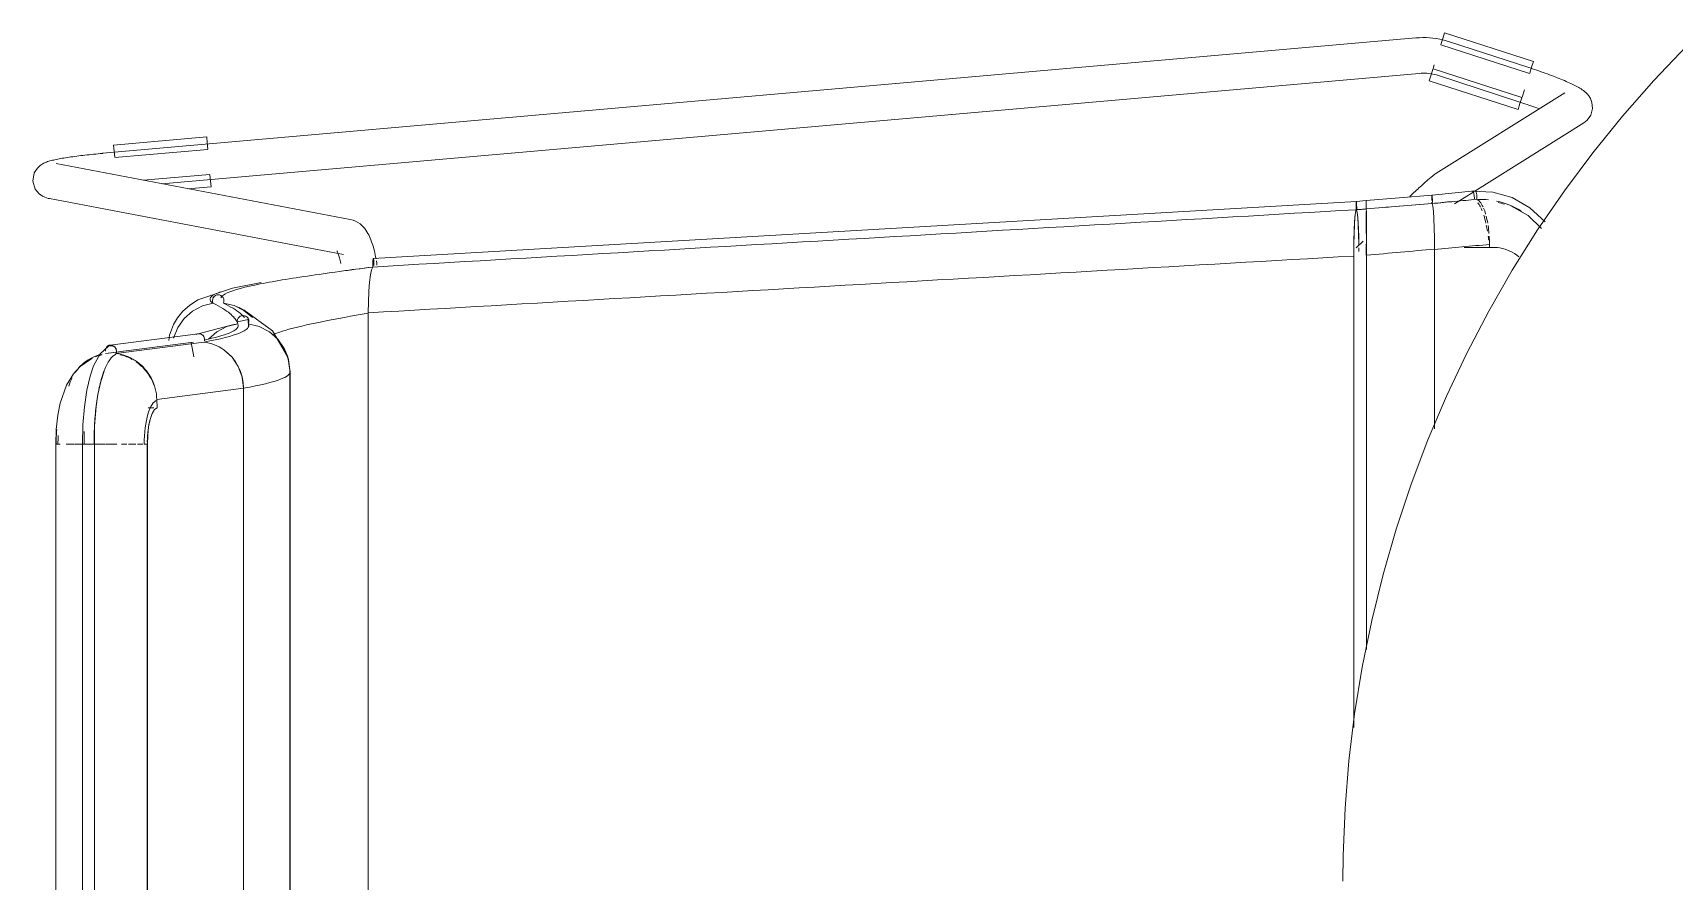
# Model space of a CAD drawing. Header units: millimetres. Extents: x 79795 to 317870, y -36033 to 97293.
# Drawn here: x 218755 to 219309, y 12306 to 12592 of the extents above; entities that cross this region are included whole.
import ezdxf

# ---------------------------------------------------------------- set-up
doc = ezdxf.new("R2010")
doc.units = ezdxf.units.MM
doc.header["$MEASUREMENT"] = 0
doc.layers.add('I-FURN', color=8, linetype='CONTINUOUS', lineweight=9)

msp = doc.modelspace()

# ---------------------------------------------------------------- linework, layer by layer
at = {"layer": 'I-FURN'}
for p, q in [((219231.1, 12589.89), (219231.73, 12591.84)), ((219231.73, 12591.84), (219261.74, 12582.15)), ((219222.05, 12590.12), (218778.73, 12551.18)), ((219222.1, 12590.13), (219222.05, 12590.13)), ((219223.24, 12590.21), (219222.1, 12590.13)), ((219224.38, 12590.23), (219223.24, 12590.21)), ((219225.52, 12590.22), (219224.38, 12590.23)), ((219226.67, 12590.16), (219225.52, 12590.22)), ((219227.8, 12590.05), (219226.67, 12590.16)), ((219228.93, 12589.9), (219227.8, 12590.05)), ((219230.06, 12589.7), (219228.93, 12589.9)), ((219231.17, 12589.46), (219230.06, 12589.7)), ((219230.43, 12587.8), (219260.44, 12578.11)), ((219230.47, 12587.91), (219231.1, 12589.89)), ((219232.28, 12589.17), (219231.17, 12589.46)), ((219233.37, 12588.84), (219232.28, 12589.17)), ((219260.18, 12580.13), (219233.37, 12588.84)), ((219313.42, 12587.34), (219302.38, 12575.76)), ((219227.86, 12579.82), (219228.23, 12580.99)), ((219260.64, 12579.98), (219260.18, 12580.13)), ((219261.11, 12580.2), (219260.47, 12578.23)), ((219261.74, 12582.15), (219261.11, 12580.2)), ((218798.6, 12540.88), (219223.1, 12578.17)), ((219223.1, 12578.17), (219223.76, 12578.22)), ((219223.76, 12578.22), (219224.42, 12578.23)), ((219224.42, 12578.23), (219225.09, 12578.23)), ((219225.09, 12578.23), (219225.75, 12578.19)), ((219225.75, 12578.19), (219226.41, 12578.13)), ((219226.41, 12578.13), (219227.06, 12578.04)), ((219226.52, 12575.68), (219227.15, 12577.64)), ((219226.52, 12575.68), (219256.52, 12565.99)), ((219227.06, 12578.04), (219227.71, 12577.93)), ((219227.15, 12577.64), (219227.79, 12579.61)), ((219227.71, 12577.93), (219228.36, 12577.79)), ((219257.83, 12570.04), (219227.82, 12579.73)), ((219228.36, 12577.79), (219229, 12577.62)), ((219229, 12577.62), (219229.64, 12577.43)), ((219229.64, 12577.43), (219229.67, 12577.42)), ((219229.67, 12577.42), (219256.48, 12568.71)), ((219261.38, 12579.73), (219260.64, 12579.98)), ((219262.12, 12579.49), (219261.38, 12579.73)), ((219262.85, 12579.24), (219262.12, 12579.49)), ((219263.58, 12578.99), (219262.85, 12579.24)), ((219264.3, 12578.73), (219263.58, 12578.99)), ((219265.02, 12578.48), (219264.3, 12578.73)), ((219265.72, 12578.23), (219265.02, 12578.48)), ((219266.42, 12577.97), (219265.72, 12578.23)), ((219267.11, 12577.72), (219266.42, 12577.97)), ((219267.79, 12577.46), (219267.11, 12577.72)), ((219268.45, 12577.21), (219267.79, 12577.46)), ((219269.11, 12576.95), (219268.45, 12577.21)), ((219269.75, 12576.7), (219269.11, 12576.95)), ((219270.37, 12576.45), (219269.75, 12576.7)), ((219270.98, 12576.2), (219270.37, 12576.45)), ((219271.58, 12575.96), (219270.98, 12576.2)), ((219272.16, 12575.71), (219271.58, 12575.96)), ((219272.72, 12575.47), (219272.16, 12575.71)), ((219273.26, 12575.23), (219272.72, 12575.47)), ((219273.79, 12574.99), (219273.26, 12575.23)), ((219274.3, 12574.76), (219273.79, 12574.99)), ((219274.79, 12574.52), (219274.3, 12574.76)), ((219275.27, 12574.29), (219274.79, 12574.52)), ((219302.38, 12575.76), (219291.81, 12563.75)), ((219272.34, 12571.64), (219228.75, 12544.33)), ((219257.79, 12569.92), (219257.15, 12567.95)), ((219257.86, 12570.13), (219258.66, 12572.61)), ((219275.72, 12574.06), (219275.27, 12574.29)), ((219276.16, 12573.83), (219275.72, 12574.06)), ((219276.59, 12573.6), (219276.16, 12573.83)), ((219277, 12573.37), (219276.59, 12573.6)), ((219277.4, 12573.14), (219277, 12573.37)), ((219277.79, 12572.9), (219277.4, 12573.14)), ((219278.18, 12572.64), (219277.79, 12572.9)), ((219278.57, 12572.36), (219278.18, 12572.64)), ((219278.97, 12572.05), (219278.57, 12572.36)), ((219279.4, 12571.68), (219278.97, 12572.05)), ((219279.86, 12571.22), (219279.4, 12571.68)), ((219280.38, 12570.59), (219279.86, 12571.22)), ((219280.95, 12569.68), (219280.38, 12570.59)), ((219281.47, 12568.29), (219280.95, 12569.68)), ((219256.81, 12568.61), (219256.48, 12568.71)), ((219257.15, 12567.95), (219256.52, 12565.99)), ((219257.5, 12568.38), (219256.81, 12568.61)), ((219258.19, 12568.15), (219257.5, 12568.38)), ((219258.87, 12567.92), (219258.19, 12568.15)), ((219259.55, 12567.68), (219258.87, 12567.92)), ((219260.22, 12567.45), (219259.55, 12567.68)), ((219260.89, 12567.21), (219260.22, 12567.45)), ((219261.55, 12566.98), (219260.89, 12567.21)), ((219262.19, 12566.74), (219261.55, 12566.98)), ((219262.83, 12566.51), (219262.19, 12566.74)), ((219263.45, 12566.27), (219262.83, 12566.51)), ((219279.83, 12562.36), (219281.06, 12564.09)), ((219281.06, 12564.09), (219281.64, 12566.32)), ((219281.64, 12566.32), (219281.47, 12568.29)), ((219291.81, 12563.75), (219281.73, 12551.32)), ((219241.94, 12538.43), (219278.71, 12561.47)), ((219279.83, 12562.36), (219278.71, 12561.47)), ((218782.34, 12553.99), (218813.75, 12556.75)), ((218782.52, 12551.95), (218782.34, 12553.99)), ((218782.71, 12549.76), (218814.12, 12552.52)), ((218813.75, 12556.75), (218813.93, 12554.71)), ((218813.93, 12554.71), (218814.11, 12552.64)), ((218756.58, 12546.21), (218757.49, 12547.06)), ((218757.49, 12547.06), (218758.19, 12547.54)), ((218758.19, 12547.54), (218758.75, 12547.85)), ((218758.75, 12547.85), (218759.22, 12548.06)), ((218759.22, 12548.06), (218759.65, 12548.23)), ((218759.65, 12548.23), (218760.06, 12548.37)), ((218760.06, 12548.37), (218760.45, 12548.5)), ((218760.45, 12548.5), (218760.85, 12548.61)), ((218760.85, 12548.61), (218761.25, 12548.72)), ((218761.25, 12548.72), (218761.66, 12548.82)), ((218761.66, 12548.82), (218762.09, 12548.92)), ((218762.09, 12548.92), (218762.53, 12549.02)), ((218762.53, 12549.02), (218762.99, 12549.12)), ((218862.17, 12528.88), (218762.88, 12547.7)), ((218762.99, 12549.12), (218763.47, 12549.21)), ((218763.47, 12549.21), (218763.97, 12549.31)), ((218763.97, 12549.31), (218764.48, 12549.4)), ((218764.48, 12549.4), (218765.01, 12549.5)), ((218765.01, 12549.5), (218765.57, 12549.59)), ((218765.57, 12549.59), (218766.13, 12549.68)), ((218766.13, 12549.68), (218766.72, 12549.77)), ((218766.72, 12549.77), (218767.32, 12549.87)), ((218767.32, 12549.87), (218767.94, 12549.96)), ((218767.94, 12549.96), (218768.58, 12550.05)), ((218768.58, 12550.05), (218769.23, 12550.13)), ((218769.23, 12550.13), (218769.89, 12550.22)), ((218769.89, 12550.22), (218770.56, 12550.31)), ((218770.56, 12550.31), (218771.25, 12550.4)), ((218771.25, 12550.4), (218771.95, 12550.48)), ((218771.95, 12550.48), (218772.66, 12550.56)), ((218772.66, 12550.56), (218773.38, 12550.64)), ((218773.38, 12550.64), (218774.1, 12550.72)), ((218774.1, 12550.72), (218774.84, 12550.8)), ((218774.84, 12550.8), (218775.58, 12550.88)), ((218775.58, 12550.88), (218776.32, 12550.95)), ((218776.32, 12550.95), (218777.07, 12551.02)), ((218777.07, 12551.02), (218777.82, 12551.09)), ((218777.82, 12551.09), (218778.57, 12551.16)), ((218778.57, 12551.16), (218778.73, 12551.18)), ((218782.7, 12549.88), (218782.52, 12551.95)), ((219281.73, 12551.32), (219272.16, 12538.51)), ((218755.05, 12541.79), (218755.54, 12544.55)), ((218755.89, 12539.04), (218755.05, 12541.79)), ((218755.54, 12544.55), (218756.58, 12546.21)), ((218814.86, 12544.07), (218792.26, 12542.09)), ((218814.87, 12543.95), (218815.05, 12541.88)), ((218815.05, 12541.88), (218815.23, 12539.84)), ((219224.97, 12541.21), (219224.62, 12540.89)), ((219225.3, 12541.51), (219224.97, 12541.21)), ((219225.63, 12541.8), (219225.3, 12541.51)), ((219225.93, 12542.07), (219225.63, 12541.8)), ((219226.23, 12542.33), (219225.93, 12542.07)), ((219226.51, 12542.57), (219226.23, 12542.33)), ((219226.77, 12542.8), (219226.51, 12542.57)), ((219227.03, 12543.01), (219226.77, 12542.8)), ((219227.27, 12543.22), (219227.03, 12543.01)), ((219227.5, 12543.41), (219227.27, 12543.22)), ((219227.72, 12543.59), (219227.5, 12543.41)), ((219227.94, 12543.76), (219227.72, 12543.59)), ((219228.17, 12543.93), (219227.94, 12543.76)), ((219228.43, 12544.12), (219228.17, 12543.93)), ((219228.75, 12544.33), (219228.43, 12544.12)), ((218755.89, 12539.04), (218757.21, 12537.47)), ((218757.21, 12537.47), (218758.29, 12536.72)), ((218758.29, 12536.72), (218759.09, 12536.34)), ((218759.09, 12536.34), (218759.71, 12536.13)), ((218759.71, 12536.13), (218760.23, 12535.99)), ((218760.23, 12535.99), (218760.65, 12535.91)), ((218760.65, 12535.91), (218859.94, 12517.09)), ((218807.34, 12539.15), (218815.23, 12539.84)), ((219227.49, 12537.08), (219205.29, 12535.25)), ((219220.45, 12537.05), (219219.98, 12536.61)), ((219220.91, 12537.48), (219220.45, 12537.05)), ((219221.36, 12537.91), (219220.91, 12537.48)), ((219221.81, 12538.32), (219221.36, 12537.91)), ((219222.24, 12538.72), (219221.81, 12538.32)), ((219222.67, 12539.12), (219222.24, 12538.72)), ((219223.08, 12539.5), (219222.67, 12539.12)), ((219223.48, 12539.86), (219223.08, 12539.5)), ((219223.87, 12540.22), (219223.48, 12539.86)), ((219224.25, 12540.56), (219223.87, 12540.22)), ((219224.62, 12540.89), (219224.25, 12540.56)), ((219227.39, 12535.7), (219227.38, 12535.21)), ((219227.38, 12535.21), (219227.39, 12535.7)), ((219227.4, 12536.16), (219227.39, 12535.7)), ((219227.39, 12535.7), (219227.4, 12536.15)), ((219227.42, 12536.54), (219227.4, 12536.16)), ((219227.4, 12536.15), (219227.42, 12536.53)), ((219227.44, 12536.83), (219227.42, 12536.54)), ((219227.42, 12536.53), (219227.44, 12536.83)), ((219227.46, 12537.02), (219227.44, 12536.83)), ((219227.44, 12536.83), (219227.46, 12537.01)), ((219227.49, 12537.08), (219227.46, 12537.02)), ((219227.46, 12537.01), (219227.49, 12537.08)), ((219241.98, 12538.5), (219227.49, 12537.08)), ((219227.51, 12537.01), (219227.49, 12537.08)), ((219227.49, 12537.08), (219227.51, 12537.01)), ((219227.54, 12536.82), (219227.51, 12537.01)), ((219227.56, 12536.53), (219227.54, 12536.82)), ((219227.54, 12536.82), (219227.56, 12536.52)), ((219227.57, 12536.14), (219227.56, 12536.53)), ((219227.56, 12536.52), (219227.57, 12536.14)), ((219227.59, 12535.69), (219227.57, 12536.14)), ((219227.57, 12536.14), (219227.59, 12535.69)), ((219227.59, 12535.2), (219227.59, 12535.69)), ((219227.59, 12535.69), (219227.59, 12535.2)), ((219235.12, 12534.16), (219241.57, 12538.2)), ((219241.08, 12538.38), (219247.99, 12538.1)), ((219247.99, 12538.1), (219254.51, 12536.22)), ((219254.51, 12536.22), (219260.52, 12532.83)), ((219272.16, 12538.51), (219263.1, 12525.32)), ((219201.93, 12534.98), (218870.02, 12515.69)), ((219201.62, 12531.26), (219201.42, 12529.51)), ((219201.83, 12532.14), (219201.62, 12531.26)), ((219201.83, 12534.05), (219201.82, 12533.6)), ((219201.82, 12533.6), (219201.82, 12533.11)), ((219201.82, 12533.11), (219201.82, 12532.61)), ((219201.82, 12532.61), (219201.83, 12532.14)), ((219201.85, 12534.43), (219201.83, 12534.05)), ((219201.87, 12534.73), (219201.85, 12534.43)), ((219201.9, 12534.91), (219201.87, 12534.73)), ((219201.93, 12534.98), (219201.9, 12534.91)), ((219201.93, 12534.98), (219205.29, 12535.25)), ((219201.95, 12534.91), (219201.93, 12534.98)), ((219201.98, 12534.72), (219201.95, 12534.91)), ((219202, 12534.43), (219201.98, 12534.72)), ((219202.02, 12534.04), (219202, 12534.43)), ((219202.03, 12533.59), (219202.02, 12534.04)), ((219202.04, 12533.1), (219202.03, 12533.59)), ((219202.03, 12532.14), (219202.04, 12532.61)), ((219202.24, 12531.24), (219202.03, 12532.14)), ((219202.04, 12532.61), (219202.04, 12533.1)), ((219202.43, 12529.48), (219202.24, 12531.24)), ((219205.25, 12529.76), (219205.26, 12531.51)), ((219205.26, 12531.51), (219205.25, 12529.76)), ((219205.28, 12535.18), (219205.29, 12535.25)), ((219205.29, 12535.25), (219205.28, 12535.19)), ((219205.28, 12534.32), (219205.28, 12534.7)), ((219205.28, 12534.7), (219205.28, 12534.32)), ((219205.28, 12533.86), (219205.28, 12534.32)), ((219205.28, 12534.32), (219205.28, 12533.87)), ((219205.28, 12533.87), (219205.28, 12533.38)), ((219205.28, 12533.37), (219205.28, 12533.86)), ((219205.28, 12533.38), (219205.28, 12532.88)), ((219205.28, 12532.88), (219205.28, 12533.37)), ((219205.28, 12532.41), (219205.28, 12532.88)), ((219205.28, 12532.88), (219205.28, 12532.41)), ((219205.29, 12535.25), (219205.29, 12535.18)), ((219205.29, 12535.19), (219205.29, 12535.25)), ((219205.29, 12535), (219205.29, 12534.7)), ((219205.29, 12534.71), (219205.29, 12535)), ((219205.29, 12534.33), (219205.29, 12534.71)), ((219205.29, 12534.7), (219205.29, 12534.32)), ((219205.29, 12533.87), (219205.29, 12534.33)), ((219205.29, 12534.32), (219205.29, 12533.87)), ((219205.29, 12533.87), (219205.29, 12533.38)), ((219205.29, 12533.38), (219205.29, 12533.87)), ((219205.29, 12533.38), (219205.29, 12532.88)), ((219205.29, 12532.89), (219205.29, 12533.38)), ((219205.29, 12532.42), (219205.29, 12532.89)), ((219205.29, 12532.88), (219205.29, 12532.41)), ((219205.31, 12531.53), (219205.29, 12532.42)), ((219205.29, 12532.41), (219205.31, 12531.53)), ((219205.31, 12531.53), (219205.32, 12529.78)), ((219205.32, 12529.78), (219205.31, 12531.53)), ((219227.39, 12534.72), (219227.39, 12534.24)), ((219227.39, 12534.24), (219227.39, 12534.71)), ((219227.58, 12534.23), (219227.59, 12534.7)), ((219227.59, 12534.7), (219227.58, 12534.23)), ((219227.77, 12533.34), (219227.58, 12534.23)), ((219227.58, 12534.23), (219227.77, 12533.34)), ((219227.59, 12534.7), (219227.59, 12535.2)), ((219227.59, 12535.2), (219227.59, 12534.7)), ((219227.95, 12531.6), (219227.77, 12533.34)), ((219227.77, 12533.34), (219227.95, 12531.62)), ((219227.95, 12531.61), (219228.1, 12529.17)), ((219228.1, 12529.13), (219227.95, 12531.6)), ((219254.11, 12533.51), (219259.94, 12530.15)), ((219259.94, 12530.15), (219264.45, 12525.84)), ((219260.52, 12532.83), (219265.67, 12528.09)), ((218862.17, 12528.88), (218863.16, 12528.62)), ((218863.16, 12528.62), (218864.05, 12528.26)), ((218864.05, 12528.26), (218864.84, 12527.82)), ((218864.84, 12527.82), (218865.53, 12527.34)), ((218865.53, 12527.34), (218866.13, 12526.83)), ((218866.13, 12526.83), (218866.65, 12526.31)), ((218866.65, 12526.31), (218867.1, 12525.78)), ((218867.1, 12525.78), (218867.5, 12525.25)), ((218867.5, 12525.25), (218867.86, 12524.71)), ((218867.86, 12524.71), (218868.18, 12524.17)), ((219201.26, 12527), (219201.14, 12523.87)), ((219201.42, 12529.51), (219201.26, 12527)), ((219202.59, 12526.99), (219202.43, 12529.48)), ((219202.71, 12523.87), (219202.59, 12526.99)), ((219205.23, 12524.14), (219205.24, 12527.26)), ((219205.24, 12527.26), (219205.23, 12524.14)), ((219205.24, 12527.26), (219205.25, 12529.76)), ((219205.25, 12529.76), (219205.24, 12527.26)), ((219205.32, 12529.78), (219205.33, 12527.28)), ((219205.33, 12527.28), (219205.32, 12529.78)), ((219205.34, 12524.15), (219205.33, 12527.28)), ((219205.33, 12527.27), (219205.34, 12524.15)), ((219228.22, 12526.03), (219228.1, 12529.13)), ((219228.1, 12529.13), (219228.21, 12526.09)), ((219228.29, 12522.59), (219228.22, 12526.03)), ((219228.22, 12526.03), (219228.29, 12522.59)), ((219263.1, 12525.32), (219254.58, 12511.77)), ((218868.18, 12524.17), (218868.47, 12523.64)), ((218868.47, 12523.64), (218868.75, 12523.08)), ((218868.75, 12523.08), (218869, 12522.52)), ((218869, 12522.52), (218869.23, 12521.95)), ((218869.23, 12521.95), (218869.45, 12521.37)), ((218869.45, 12521.37), (218869.66, 12520.78)), ((218869.66, 12520.78), (218869.85, 12520.17)), ((218869.85, 12520.17), (218870.04, 12519.56)), ((218870.04, 12519.56), (218870.21, 12518.93)), ((219201.06, 12520.31), (219201.03, 12516.53)), ((219201.14, 12523.87), (219201.06, 12520.31)), ((219204.2, 12521.49), (219201.91, 12519.28)), ((219202.79, 12520.32), (219202.71, 12523.87)), ((219202.82, 12518.06), (219202.81, 12519.3)), ((219205.22, 12516.8), (219205.22, 12520.58)), ((219205.22, 12520.58), (219205.22, 12516.8)), ((219205.35, 12520.58), (219205.34, 12524.15)), ((219205.34, 12524.14), (219205.35, 12520.58)), ((219205.35, 12520.58), (219205.35, 12516.79)), ((219205.35, 12516.79), (219205.35, 12520.58)), ((219228.29, 12522.5), (219228.32, 12518.85)), ((219228.32, 12518.73), (219228.29, 12522.49)), ((219248.11, 12519.44), (219238.36, 12519.44)), ((219246.87, 12520.43), (219246.87, 12519.38)), ((218857.71, 12518.31), (218857.72, 12518.29)), ((218857.72, 12518.29), (218857.77, 12518.21)), ((218857.77, 12518.21), (218857.81, 12518.13)), ((218857.81, 12518.13), (218857.89, 12517.97)), ((218857.89, 12517.97), (218857.97, 12517.78)), ((218857.97, 12517.78), (218858.07, 12517.55)), ((218858.07, 12517.55), (218858.17, 12517.28)), ((218858.17, 12517.28), (218858.28, 12516.98)), ((218858.28, 12516.98), (218858.39, 12516.64)), ((218858.39, 12516.64), (218858.49, 12516.27)), ((218858.49, 12516.27), (218858.6, 12515.88)), ((218858.6, 12515.88), (218858.71, 12515.46)), ((218858.71, 12515.46), (218858.81, 12515.01)), ((218858.81, 12515.01), (218858.91, 12514.54)), ((218858.91, 12514.54), (218859.01, 12514.05)), ((218869.81, 12514.29), (218869.84, 12514.74)), ((218869.81, 12513.79), (218869.81, 12514.29)), ((218869.82, 12514.28), (218869.81, 12513.79)), ((218869.81, 12513.79), (218869.81, 12513.29)), ((218869.81, 12513.3), (218869.81, 12513.79)), ((218869.84, 12514.74), (218869.82, 12514.28)), ((218869.84, 12514.74), (218869.87, 12515.13)), ((218869.87, 12515.12), (218869.84, 12514.74)), ((218869.87, 12515.13), (218869.91, 12515.43)), ((218869.91, 12515.42), (218869.87, 12515.12)), ((218869.96, 12515.62), (218869.91, 12515.42)), ((218869.91, 12515.43), (218869.96, 12515.62)), ((218870.02, 12515.69), (218869.96, 12515.62)), ((218869.96, 12515.62), (218870.02, 12515.69)), ((218870.07, 12515.63), (218870.02, 12515.69)), ((218870.02, 12515.69), (218870.07, 12515.63)), ((218870.12, 12515.44), (218870.07, 12515.63)), ((218870.07, 12515.63), (218870.12, 12515.45)), ((218870.12, 12515.45), (218870.17, 12515.16)), ((218870.16, 12515.15), (218870.12, 12515.44)), ((218870.2, 12514.77), (218870.16, 12515.15)), ((218870.17, 12515.16), (218870.2, 12514.78)), ((218870.2, 12514.78), (218870.22, 12514.33)), ((218870.22, 12514.32), (218870.2, 12514.77)), ((218870.21, 12518.93), (218870.37, 12518.28)), ((218870.22, 12514.33), (218870.23, 12513.83)), ((218870.23, 12513.83), (218870.22, 12514.32)), ((218870.23, 12513.33), (218870.23, 12513.83)), ((218870.23, 12513.83), (218870.23, 12513.33)), ((218870.37, 12518.28), (218870.52, 12517.63)), ((218870.52, 12517.63), (218870.67, 12516.96)), ((218870.67, 12516.96), (218870.8, 12516.28)), ((218870.8, 12516.28), (218870.93, 12515.59)), ((218871.04, 12514.88), (218871.15, 12514.17)), ((218871.15, 12514.17), (218871.25, 12513.44)), ((219201.03, 12516.53), (219201.03, 12357.43)), ((219201.03, 12357.43), (219201.03, 12516.53)), ((219205.35, 12516.79), (219205.35, 12383.79)), ((219205.35, 12383.79), (219205.35, 12516.79)), ((219228.32, 12458.25), (219228.32, 12518.73)), ((219228.32, 12518.73), (219228.32, 12458.25)), ((218868.75, 12507.71), (218869.06, 12510.18)), ((218869.06, 12510.17), (218868.75, 12507.68)), ((218869.43, 12511.92), (218869.06, 12510.17)), ((218869.06, 12510.18), (218869.43, 12511.92)), ((218869.83, 12512.82), (218869.43, 12511.92)), ((218869.43, 12511.92), (218869.83, 12512.82)), ((218869.83, 12512.82), (218869.81, 12513.3)), ((218869.81, 12513.29), (218869.83, 12512.82)), ((219254.58, 12511.77), (219246.61, 12497.9)), ((218822.44, 12505.68), (218810.73, 12501.69)), ((218815.99, 12502.5), (218815.8, 12502.04)), ((218815.8, 12502.04), (218816, 12502.49)), ((218816.3, 12502.88), (218815.99, 12502.5)), ((218816, 12502.49), (218816.3, 12502.88)), ((218816.3, 12502.88), (218816.7, 12503.18)), ((218816.7, 12503.18), (218816.3, 12502.88)), ((218816.7, 12503.18), (218817.15, 12503.38)), ((218817.15, 12503.38), (218816.7, 12503.18)), ((218817.15, 12503.38), (218817.63, 12503.45)), ((218817.63, 12503.45), (218817.15, 12503.38)), ((218817.63, 12503.45), (218818.12, 12503.39)), ((218818.12, 12503.39), (218817.63, 12503.45)), ((218818.12, 12503.39), (218818.58, 12503.21)), ((218818.58, 12503.21), (218818.12, 12503.39)), ((218818.58, 12503.21), (218818.98, 12502.92)), ((218818.98, 12502.92), (218818.58, 12503.21)), ((218818.98, 12502.92), (218819.3, 12502.54)), ((218819.3, 12502.54), (218818.98, 12502.92)), ((218819.3, 12502.54), (218819.51, 12502.09)), ((218819.51, 12502.09), (218819.3, 12502.54)), ((218832.1, 12507.58), (218822.44, 12505.68)), ((218868.51, 12504.58), (218868.36, 12501.04)), ((218868.36, 12501.11), (218868.51, 12504.58)), ((218868.75, 12507.68), (218868.51, 12504.58)), ((218868.51, 12504.63), (218868.75, 12507.68)), ((218805.66, 12497.88), (218803.88, 12495.72)), ((218807.9, 12499.88), (218805.66, 12497.88)), ((218808.98, 12497.93), (218806.15, 12495.45)), ((218810.73, 12501.69), (218807.9, 12499.88)), ((218812.3, 12499.67), (218808.98, 12497.93)), ((218815.93, 12500.58), (218812.3, 12499.67)), ((218815.8, 12502.04), (218815.72, 12501.55)), ((218815.72, 12501.55), (218815.77, 12501.05)), ((218815.73, 12501.54), (218815.8, 12502.04)), ((218815.77, 12501.05), (218815.73, 12501.54)), ((218815.93, 12500.58), (218815.77, 12501.05)), ((218815.77, 12501.05), (218815.93, 12500.58)), ((218819.57, 12501.1), (218819.42, 12500.63)), ((218819.42, 12500.63), (218819.57, 12501.1)), ((218819.42, 12500.63), (218823.03, 12499.84)), ((218823.03, 12499.84), (218819.42, 12500.63)), ((218819.51, 12502.09), (218819.6, 12501.6)), ((218819.6, 12501.6), (218819.51, 12502.09)), ((218819.6, 12501.6), (218819.57, 12501.1)), ((218819.57, 12501.1), (218819.6, 12501.6)), ((218823.03, 12499.84), (218826.35, 12498.19)), ((218826.36, 12498.2), (218823.03, 12499.84)), ((218826.43, 12498.25), (218824.68, 12499.14)), ((218826.35, 12498.19), (218829.19, 12495.8)), ((218829.19, 12495.8), (218826.36, 12498.2)), ((218835.97, 12491.27), (218826.43, 12498.25)), ((218868.36, 12501.04), (218868.3, 12497.27)), ((218868.3, 12497.35), (218868.36, 12501.04)), ((218868.3, 12497.27), (218868.3, 12113.87)), ((218868.3, 12113.87), (218868.3, 12497.27)), ((219246.61, 12497.9), (219239.2, 12483.72)), ((218802.54, 12493.44), (218801.24, 12489.84)), ((218803.88, 12495.72), (218802.54, 12493.44)), ((218803.98, 12492.37), (218802.58, 12488.85)), ((218806.15, 12495.45), (218803.98, 12492.37)), ((218810.84, 12490.29), (218822.45, 12493.26)), ((218820.59, 12492.73), (218817.19, 12490.97)), ((218824.3, 12493.62), (218820.59, 12492.73)), ((218822.45, 12493.26), (218824.32, 12493.59)), ((218827.91, 12495.13), (218824.02, 12494.3)), ((218824.18, 12495.08), (218824.1, 12494.59)), ((218824.1, 12494.58), (218824.18, 12495.07)), ((218824.1, 12494.59), (218824.14, 12494.09)), ((218824.14, 12494.09), (218824.1, 12494.58)), ((218824.3, 12493.62), (218824.14, 12494.09)), ((218824.14, 12494.09), (218824.3, 12493.62)), ((218824.38, 12495.53), (218824.18, 12495.08)), ((218824.18, 12495.07), (218824.39, 12495.52)), ((218824.7, 12495.91), (218824.38, 12495.53)), ((218824.39, 12495.52), (218824.7, 12495.91)), ((218824.7, 12495.91), (218825.1, 12496.2)), ((218825.1, 12496.2), (218824.7, 12495.91)), ((218825.1, 12496.2), (218825.56, 12496.39)), ((218825.56, 12496.39), (218825.1, 12496.2)), ((218825.56, 12496.39), (218826.05, 12496.46)), ((218826.05, 12496.46), (218825.56, 12496.39)), ((218826.05, 12496.46), (218826.54, 12496.39)), ((218826.54, 12496.39), (218826.05, 12496.46)), ((218826.54, 12496.39), (218827, 12496.2)), ((218827.01, 12496.2), (218826.54, 12496.39)), ((218827, 12496.2), (218827.41, 12495.91)), ((218827.41, 12495.91), (218827.01, 12496.2)), ((218827.41, 12495.91), (218827.72, 12495.52)), ((218827.72, 12495.53), (218827.41, 12495.91)), ((218827.93, 12495.08), (218827.72, 12495.53)), ((218827.72, 12495.52), (218827.92, 12495.07)), ((218827.82, 12492.55), (218827.78, 12495.43)), ((218827.97, 12494.09), (218827.8, 12493.62)), ((218827.81, 12493.62), (218827.97, 12494.09)), ((218831.52, 12492.73), (218827.81, 12493.62)), ((218827.92, 12495.07), (218828.01, 12494.58)), ((218828.01, 12494.59), (218827.93, 12495.08)), ((218827.97, 12494.09), (218828.01, 12494.59)), ((218828.01, 12494.58), (218827.97, 12494.09)), ((218834.92, 12490.97), (218831.52, 12492.73)), ((218831.52, 12492.72), (218834.91, 12490.97)), ((218777.74, 12483.55), (218780.64, 12486.1)), ((218809.27, 12487.46), (218779.58, 12483.61)), ((218810.92, 12490.31), (218781.14, 12486.45)), ((218783.12, 12483.63), (218812.82, 12487.48)), ((218801.24, 12489.84), (218801.01, 12488.07)), ((218808.49, 12487.33), (218809.45, 12482.51)), ((218810.68, 12490.26), (218810.24, 12490.07)), ((218811.15, 12490.32), (218810.68, 12490.26)), ((218811.62, 12490.25), (218811.15, 12490.32)), ((218812.06, 12490.07), (218811.62, 12490.25)), ((218812.44, 12489.77), (218812.06, 12490.07)), ((218812.74, 12489.39), (218812.44, 12489.77)), ((218812.94, 12488.94), (218812.74, 12489.39)), ((218813.02, 12488.44), (218812.94, 12488.94)), ((218812.98, 12487.95), (218813.02, 12488.44)), ((218817.19, 12490.97), (218814.32, 12488.46)), ((218834.91, 12490.97), (218837.78, 12488.46)), ((218837.79, 12488.46), (218834.92, 12490.97)), ((218841.08, 12482.62), (218835.97, 12491.27)), ((218837.78, 12488.46), (218839.95, 12485.32)), ((218839.96, 12485.33), (218837.79, 12488.46)), ((218771.05, 12479.29), (218774.95, 12481.97)), ((218774.95, 12481.97), (218775.15, 12482.07)), ((218775.56, 12479.43), (218777.74, 12483.55)), ((218780.77, 12483.77), (218785.55, 12484.38)), ((218822.33, 12482.36), (218819.59, 12484.85)), ((218824.41, 12479.25), (218822.33, 12482.36)), ((218841.15, 12482.47), (218839.78, 12485.64)), ((218839.95, 12485.32), (218841.32, 12481.76)), ((218841.33, 12481.76), (218839.96, 12485.33)), ((218841.95, 12477.43), (218841.15, 12482.47)), ((218841.32, 12481.76), (218841.8, 12477.97)), ((218841.8, 12477.97), (218841.33, 12481.76)), ((219239.2, 12483.72), (219232.36, 12469.26)), ((218766.37, 12472.94), (218768.76, 12476.82)), ((218768.76, 12476.82), (218771.05, 12479.29)), ((218773.3, 12471.28), (218774.39, 12475.97)), ((218774.39, 12475.97), (218775.56, 12479.43)), ((218779.1, 12477.67), (218778, 12474.23)), ((218825.72, 12475.7), (218824.41, 12479.25)), ((218826.2, 12471.93), (218825.72, 12475.7)), ((218841.8, 12477.97), (218841.8, 12133.18)), ((218841.8, 12133.18), (218841.8, 12477.97)), ((218841.95, 12438.52), (218841.95, 12477.43)), ((218764.24, 12466.89), (218766.37, 12472.94)), ((218772.45, 12465.66), (218773.3, 12471.28)), ((218777.03, 12469.8), (218776.44, 12465.79)), ((218778, 12474.23), (218777.03, 12469.8)), ((218796.92, 12468.07), (218826.2, 12471.93)), ((218826.2, 12471.93), (218826.2, 12139.22)), ((218826.2, 12139.22), (218826.2, 12471.93)), ((219232.36, 12469.26), (219226.11, 12454.53)), ((218763.45, 12462.85), (218764.24, 12466.89)), ((218771.96, 12459.54), (218772.45, 12465.66)), ((218776.44, 12465.79), (218775.91, 12459.23)), ((218795.93, 12465.35), (218793.98, 12465.35)), ((218795.34, 12463.36), (218796.13, 12464.72)), ((218796.13, 12464.72), (218796.99, 12465.35)), ((218796.99, 12465.35), (218796.92, 12468.07)), ((218762.94, 12458.03), (218763.45, 12462.85)), ((218771.87, 12453), (218771.96, 12459.54)), ((218775.91, 12459.23), (218775.83, 12453)), ((218793.84, 12456.04), (218794.16, 12458.89)), ((218794.16, 12458.89), (218794.67, 12461.38)), ((218794.67, 12461.38), (218795.34, 12463.36)), ((218762.83, 12453), (218762.94, 12458.03)), ((218763, 12453), (218762.83, 12453)), ((218762.83, 12453), (218762.83, 12158.15)), ((218762.85, 12453), (218764.32, 12453)), ((218766.35, 12453), (218768.93, 12453)), ((218772.11, 12453), (218769.09, 12453)), ((218769.1, 12453), (218772.11, 12453)), ((218771.94, 12453), (218771.87, 12453)), ((218771.87, 12453), (218771.87, 12158.15)), ((218771.87, 12453), (218775.83, 12453)), ((218772.14, 12453), (218771.94, 12453)), ((218772.44, 12453), (218772.14, 12453)), ((218772.83, 12453), (218772.44, 12453)), ((218773.28, 12453), (218772.83, 12453)), ((218773.78, 12453), (218773.28, 12453)), ((218774.27, 12453), (218773.78, 12453)), ((218774.75, 12453), (218774.27, 12453)), ((218775.17, 12453), (218774.75, 12453)), ((218775.5, 12453), (218775.17, 12453)), ((218775.72, 12453), (218775.5, 12453)), ((218775.83, 12453), (218775.72, 12453)), ((218779.61, 12453), (218775.8, 12453)), ((218775.8, 12453), (218779.62, 12453)), ((218775.83, 12158.15), (218775.83, 12453)), ((218779.81, 12453), (218783.37, 12453)), ((218785, 12453), (218786.84, 12453)), ((218787.36, 12453), (218789.82, 12453)), ((218790.41, 12453), (218792.15, 12453)), ((218793.67, 12453), (218793.67, 12158.15)), ((218793.73, 12453), (218793.84, 12456.04)), ((218793.73, 12158.15), (218793.73, 12453)), ((219226.11, 12454.53), (219220.45, 12439.57)), ((218841.95, 12133.72), (218841.95, 12438.52)), ((219220.45, 12439.57), (219215.39, 12424.39)), ((219215.39, 12424.39), (219210.95, 12409.02)), ((219210.95, 12409.02), (219207.12, 12393.49)), ((219207.12, 12393.49), (219203.91, 12377.81)), ((219203.91, 12377.81), (219201.34, 12362.02)), ((219201.34, 12362.02), (219199.4, 12346.14)), ((219199.4, 12346.14), (219198.1, 12330.2)), ((219198.1, 12330.2), (219197.43, 12314.21)), ((219197.43, 12314.21), (219197.34, 12305.57))]:
    msp.add_line(p, q, dxfattribs=at)
for centre, major_axis, ratio, start_param, end_param in [((218811.15, 12488.36), (0, 1.96), 0.955139, 4.501447, 6.790779), ((218811.13, 12471.8), (0, 15.78), 0.955139, 5.929149, 6.170649), ((218811.13, 12471.8), (0, 15.78), 0.955139, 5.687432, 5.928979), ((218811.13, 12471.8), (0, 15.78), 0.955139, 4.720632, 5.68731), ((218767.11, 12453), (0, 12.4), 0.287441, 1.332781, 1.570796), ((218778.58, 12453), (-15.75, 0), 0.000004, 3.431839, 3.614078)]:
    msp.add_ellipse(centre, major_axis=major_axis, ratio=ratio, start_param=start_param, end_param=end_param, dxfattribs=at)
for points in [[(219242.53, 12535.67), (219240.09, 12535.43), (219235.14, 12534.95), (219230.1, 12534.47), (219227.58, 12534.23)], [(219242.53, 12535.67), (219242.93, 12535.52), (219243.68, 12534.96), (219244.38, 12533.81), (219244.7, 12533.12)], [(219242.96, 12535.62), (219244.16, 12535.66), (219245.36, 12535.62), (219246.54, 12535.51)], [(218869.83, 12512.82), (218925.07, 12516.04), (219035.66, 12522.48), (219146.42, 12528.92), (219201.83, 12532.14)], [(219205.29, 12532.41), (219204.72, 12532.37), (219203.56, 12532.28), (219202.4, 12532.19), (219201.83, 12532.15)], [(219205.28, 12532.41), (219204.74, 12532.36), (219203.65, 12532.27), (219202.57, 12532.18), (219202.03, 12532.14)], [(219205.29, 12532.42), (219209.01, 12532.72), (219216.45, 12533.32), (219223.87, 12533.93), (219227.58, 12534.23)], [(219211.6, 12532.93), (219212.01, 12532.97), (219212.42, 12533), (219212.83, 12533.04)], [(219216.44, 12533.33), (219220.1, 12533.64), (219223.75, 12533.94), (219227.39, 12534.24)], [(219234.48, 12534.95), (219232.13, 12534.71), (219229.77, 12534.48), (219227.39, 12534.24)], [(219243.84, 12533.08), (219243.53, 12533.72), (219243.21, 12534.12), (219242.89, 12534.45)], [(219244.42, 12531.75), (219244.27, 12532.14), (219244.12, 12532.53), (219243.96, 12532.84)], [(219244.9, 12532.67), (219245.15, 12532.08), (219245.38, 12531.42), (219245.59, 12530.69)], [(219245.65, 12527.62), (219245.44, 12528.54), (219245.21, 12529.49), (219244.96, 12530.33)], [(219251.93, 12534), (219251.22, 12534.26), (219250.5, 12534.45), (219249.76, 12534.57)], [(219245.77, 12530.02), (219245.96, 12529.28), (219246.12, 12528.47), (219246.27, 12527.64)], [(219246.19, 12524.96), (219246.07, 12525.65), (219245.94, 12526.3), (219245.8, 12526.96)], [(219246.4, 12526.79), (219246.53, 12525.94), (219246.64, 12525.06), (219246.7, 12524.15)], [(219202.81, 12519.3), (219202.81, 12518.89), (219202.81, 12518.48), (219202.81, 12518.06)], [(219246.87, 12520.43), (219243.84, 12520.17), (219237.7, 12519.63), (219231.45, 12519.04), (219228.32, 12518.73)], [(219246.63, 12521.84), (219246.58, 12522.32), (219246.52, 12522.79), (219246.45, 12523.26)], [(219246.77, 12523.23), (219246.83, 12522.31), (219246.86, 12521.38), (219246.87, 12520.43)], [(219246.87, 12519.38), (219247.52, 12519.44), (219248.18, 12519.46), (219248.84, 12519.43)], [(219034.54, 12506.94), (219090, 12510.13), (219145.51, 12513.33), (219201.03, 12516.53)], [(219205.35, 12516.79), (219209.18, 12517.13), (219213.01, 12517.48), (219216.84, 12517.82)], [(219216.84, 12517.82), (219220.67, 12518.17), (219224.49, 12518.51), (219228.32, 12518.85)], [(218869.82, 12512.81), (218866.76, 12512.42), (218863.67, 12512.03), (218860.61, 12511.65)], [(218868.3, 12497.35), (218923.66, 12500.55), (218979.08, 12503.74), (219034.54, 12506.94)], [(218827.8, 12493.62), (218828.36, 12492.59), (218826.39, 12490.55), (218818.33, 12488.5), (218812.82, 12487.48)], [(218775.8, 12453), (218775.76, 12455.35), (218775.83, 12460), (218776.46, 12466.86), (218777.57, 12473), (218779.1, 12478.07), (218781, 12481.77), (218782.4, 12483.08), (218783.13, 12483.43)], [(218776.24, 12482.55), (218776.87, 12482.79), (218777.52, 12482.95), (218778.18, 12483.09)], [(218796.92, 12468.07), (218796.88, 12469.36), (218796.52, 12471.87), (218795.11, 12475.47), (218792.92, 12478.61), (218790.08, 12481.14), (218786.74, 12482.9), (218784.36, 12483.49), (218783.12, 12483.63)], [(218783.3, 12484.39), (218783.32, 12484.23), (218783.32, 12484.06), (218783.28, 12483.9)], [(218784.64, 12483.17), (218786.03, 12482.86), (218787.39, 12482.36), (218788.65, 12481.66)], [(218768.31, 12475.39), (218767.88, 12474.5), (218767.48, 12473.57), (218767.24, 12472.61)], [(218841.95, 12477.43), (218841.95, 12477.61), (218841.9, 12477.79), (218841.8, 12477.97)], [(218792.61, 12453), (218792.66, 12456.79), (218793.63, 12464.18), (218795.8, 12467.57), (218796.91, 12467.82)], [(218794.62, 12461.38), (218794.07, 12459.33), (218793.79, 12456.61), (218793.7, 12453.84)], [(218762.92, 12453), (218762.92, 12454.71), (218762.99, 12456.39), (218763.14, 12457.97)], [(218772.4, 12453), (218772.38, 12454.43), (218772.38, 12455.85), (218772.42, 12457.26)]]:
    msp.add_open_spline(points, degree=3, dxfattribs=at)
for points, knots in [([(219241.8, 12535.57), (219241.81, 12535.79), (219241.81, 12536.27), (219241.72, 12537.03), (219241.57, 12537.69), (219241.39, 12538.13), (219241.28, 12538.28), (219241.23, 12538.32)], [-1, -1, -1, -1, -0.90625, -0.8125, -0.71875, -0.625, -0.5625, -0.5625, -0.5625, -0.5625]), ([(219242.13, 12538.45), (219242.15, 12538.44), (219242.2, 12538.39), (219242.27, 12538.29), (219242.37, 12538.09), (219242.47, 12537.77), (219242.55, 12537.38), (219242.58, 12537.02), (219242.6, 12536.65), (219242.6, 12536.2), (219242.56, 12535.85), (219242.53, 12535.67)], [0.5555556, 0.5555556, 0.5555556, 0.5555556, 0.5833333, 0.6180556, 0.6527778, 0.7222222, 0.7916667, 0.8263889, 0.8611111, 0.9305556, 1, 1, 1, 1]), ([(219201.03, 12516.53), (219201.03, 12517.8), (219201.05, 12520.35), (219201.13, 12523.95), (219201.25, 12527.12), (219201.47, 12530.48), (219201.68, 12531.87), (219201.83, 12532.15)], [-1, -1, -1, -1, -0.833333, -0.666667, -0.5, -0.333333, 0, 0, 0, 0]), ([(219201.83, 12532.15), (219201.82, 12532.37), (219201.81, 12532.86), (219201.82, 12533.49), (219201.83, 12533.95), (219201.84, 12534.37), (219201.88, 12534.82), (219201.91, 12534.98), (219201.93, 12534.98)], [-1, -1, -1, -1, -0.90625, -0.8125, -0.765625, -0.71875, -0.625, -0.501507, -0.501507, -0.501507, -0.501507]), ([(219201.93, 12534.98), (219201.95, 12534.98), (219201.97, 12534.84), (219202, 12534.45), (219202.02, 12534.06), (219202.03, 12533.6), (219202.04, 12533.11), (219202.04, 12532.6), (219202.03, 12532.29), (219202.03, 12532.14)], [-0.5, -0.5, -0.5, -0.5, -0.375, -0.3125, -0.25, -0.1875, -0.125, -0.0625, 0, 0, 0, 0]), ([(219202.03, 12532.14), (219202.17, 12531.85), (219202.38, 12530.46), (219202.6, 12527.1), (219202.72, 12523.95), (219202.78, 12521.55), (219202.79, 12520.32)], [-1, -1, -1, -1, -0.6666667, -0.5, -0.3333333, -0.1666667, -0.1666667, -0.1666667, -0.1666667]), ([(219249.22, 12535.06), (219251.3, 12534.62), (219254.26, 12533.65), (219256.93, 12532.09), (219257.73, 12531.56)], [-0.8210019, -0.8210019, -0.8210019, -0.8210019, -0.6666667, -0.5975811, -0.5975811, -0.5975811, -0.5975811]), ([(219246.87, 12519.38), (219249.25, 12519.6), (219252.86, 12518.97), (219255.86, 12517.04), (219256.76, 12516.28)], [0, 0, 0, 0, 0.3333333, 0.5, 0.5, 0.5, 0.5]), ([(218869.83, 12512.82), (218862.28, 12511.81), (218847.07, 12509.77), (218828.63, 12506.72), (218820.33, 12504.29), (218818.73, 12502.86), (218818.54, 12502.46)], [0, 0, 0, 0, 0.25, 0.5, 0.75, 0.8499412, 0.8499412, 0.8499412, 0.8499412]), ([(218818.35, 12504.43), (218817.63, 12504.17), (218814.61, 12502.88), (218814.38, 12501.6), (218815.93, 12500.58)], [0.6866019, 0.6866019, 0.6866019, 0.6866019, 0.75, 1, 1, 1, 1]), ([(218815.93, 12500.58), (218818.33, 12499.42), (218821.76, 12497.32), (218823.55, 12495.23), (218824.02, 12494.3)], [0, 0, 0, 0, 0.5, 0.9025379, 0.9025379, 0.9025379, 0.9025379]), ([(218819.42, 12500.63), (218821.83, 12499.46), (218824.48, 12497.83), (218826.15, 12496.21), (218826.55, 12495.75)], [0, 0, 0, 0, 0.5, 0.696307, 0.696307, 0.696307, 0.696307]), ([(218836.03, 12489.98), (218837.18, 12490.46), (218841.42, 12491.92), (218852.13, 12494.35), (218862.91, 12496.3), (218868.3, 12497.27)], [0.375, 0.375, 0.375, 0.375, 0.5, 0.75, 1, 1, 1, 1]), ([(218824.3, 12493.62), (218824.85, 12492.59), (218823.12, 12490.78), (218816.63, 12488.96), (218812.92, 12488.17)], [0, 0, 0, 0, 0.5, 0.8877852, 0.8877852, 0.8877852, 0.8877852]), ([(218783.12, 12483.63), (218783.18, 12483.78), (218783.25, 12483.99), (218783.3, 12484.27), (218783.31, 12484.56), (218783.27, 12484.85), (218783.19, 12485.14), (218783.08, 12485.41), (218782.88, 12485.73), (218782.57, 12486.05), (218782.2, 12486.28), (218781.85, 12486.42), (218781.54, 12486.46), (218781.26, 12486.47), (218781, 12486.44), (218780.75, 12486.36), (218780.5, 12486.25), (218780.2, 12486.06), (218779.89, 12485.73), (218779.68, 12485.34), (218779.58, 12484.98), (218779.54, 12484.72), (218779.54, 12484.56), (218779.54, 12484.49)], [0, 0, 0, 0, 0.0555556, 0.0833333, 0.1111111, 0.1666667, 0.1944444, 0.2222222, 0.2777778, 0.3333333, 0.3888889, 0.4444444, 0.4791667, 0.5138889, 0.5486111, 0.5833333, 0.6180556, 0.6527778, 0.7222222, 0.7916667, 0.8263889, 0.8611111, 0.8888889, 0.8888889, 0.8888889, 0.8888889]), ([(218779.55, 12484.39), (218779.56, 12484.56), (218779.6, 12484.85), (218779.74, 12485.23), (218780, 12485.65), (218780.52, 12486.1), (218781.38, 12486.36), (218782.17, 12486.13), (218782.7, 12485.73), (218783.02, 12485.35), (218783.16, 12485.04), (218783.21, 12484.88)], [-0.875, -0.875, -0.875, -0.875, -0.8125, -0.765625, -0.71875, -0.625, -0.5, -0.375, -0.3125, -0.25, -0.1875, -0.1875, -0.1875, -0.1875]), ([(218778.47, 12483.42), (218777.7, 12483.26), (218775.79, 12482.7), (218772.93, 12481.14), (218770.75, 12479.13), (218769.74, 12477.75), (218769.47, 12477.35)], [0.0592823, 0.0592823, 0.0592823, 0.0592823, 0.1666667, 0.3333333, 0.5, 0.565028, 0.565028, 0.565028, 0.565028]), ([(218790, 12480.8), (218792.05, 12479.37), (218794.27, 12476.73), (218795.8, 12473.61), (218796.07, 12472.79)], [-0.6666667, -0.6666667, -0.6666667, -0.6666667, -0.3333333, -0.2200085, -0.2200085, -0.2200085, -0.2200085]), ([(218826.2, 12471.93), (218831.93, 12472.94), (218839.57, 12474.77), (218841.95, 12476.6), (218841.95, 12477.43)], [0, 0, 0, 0, 0.5, 0.9107154, 0.9107154, 0.9107154, 0.9107154])]:
    msp.add_open_spline(points, degree=3, knots=knots, dxfattribs=at)

doc.saveas('drawing.dxf')
